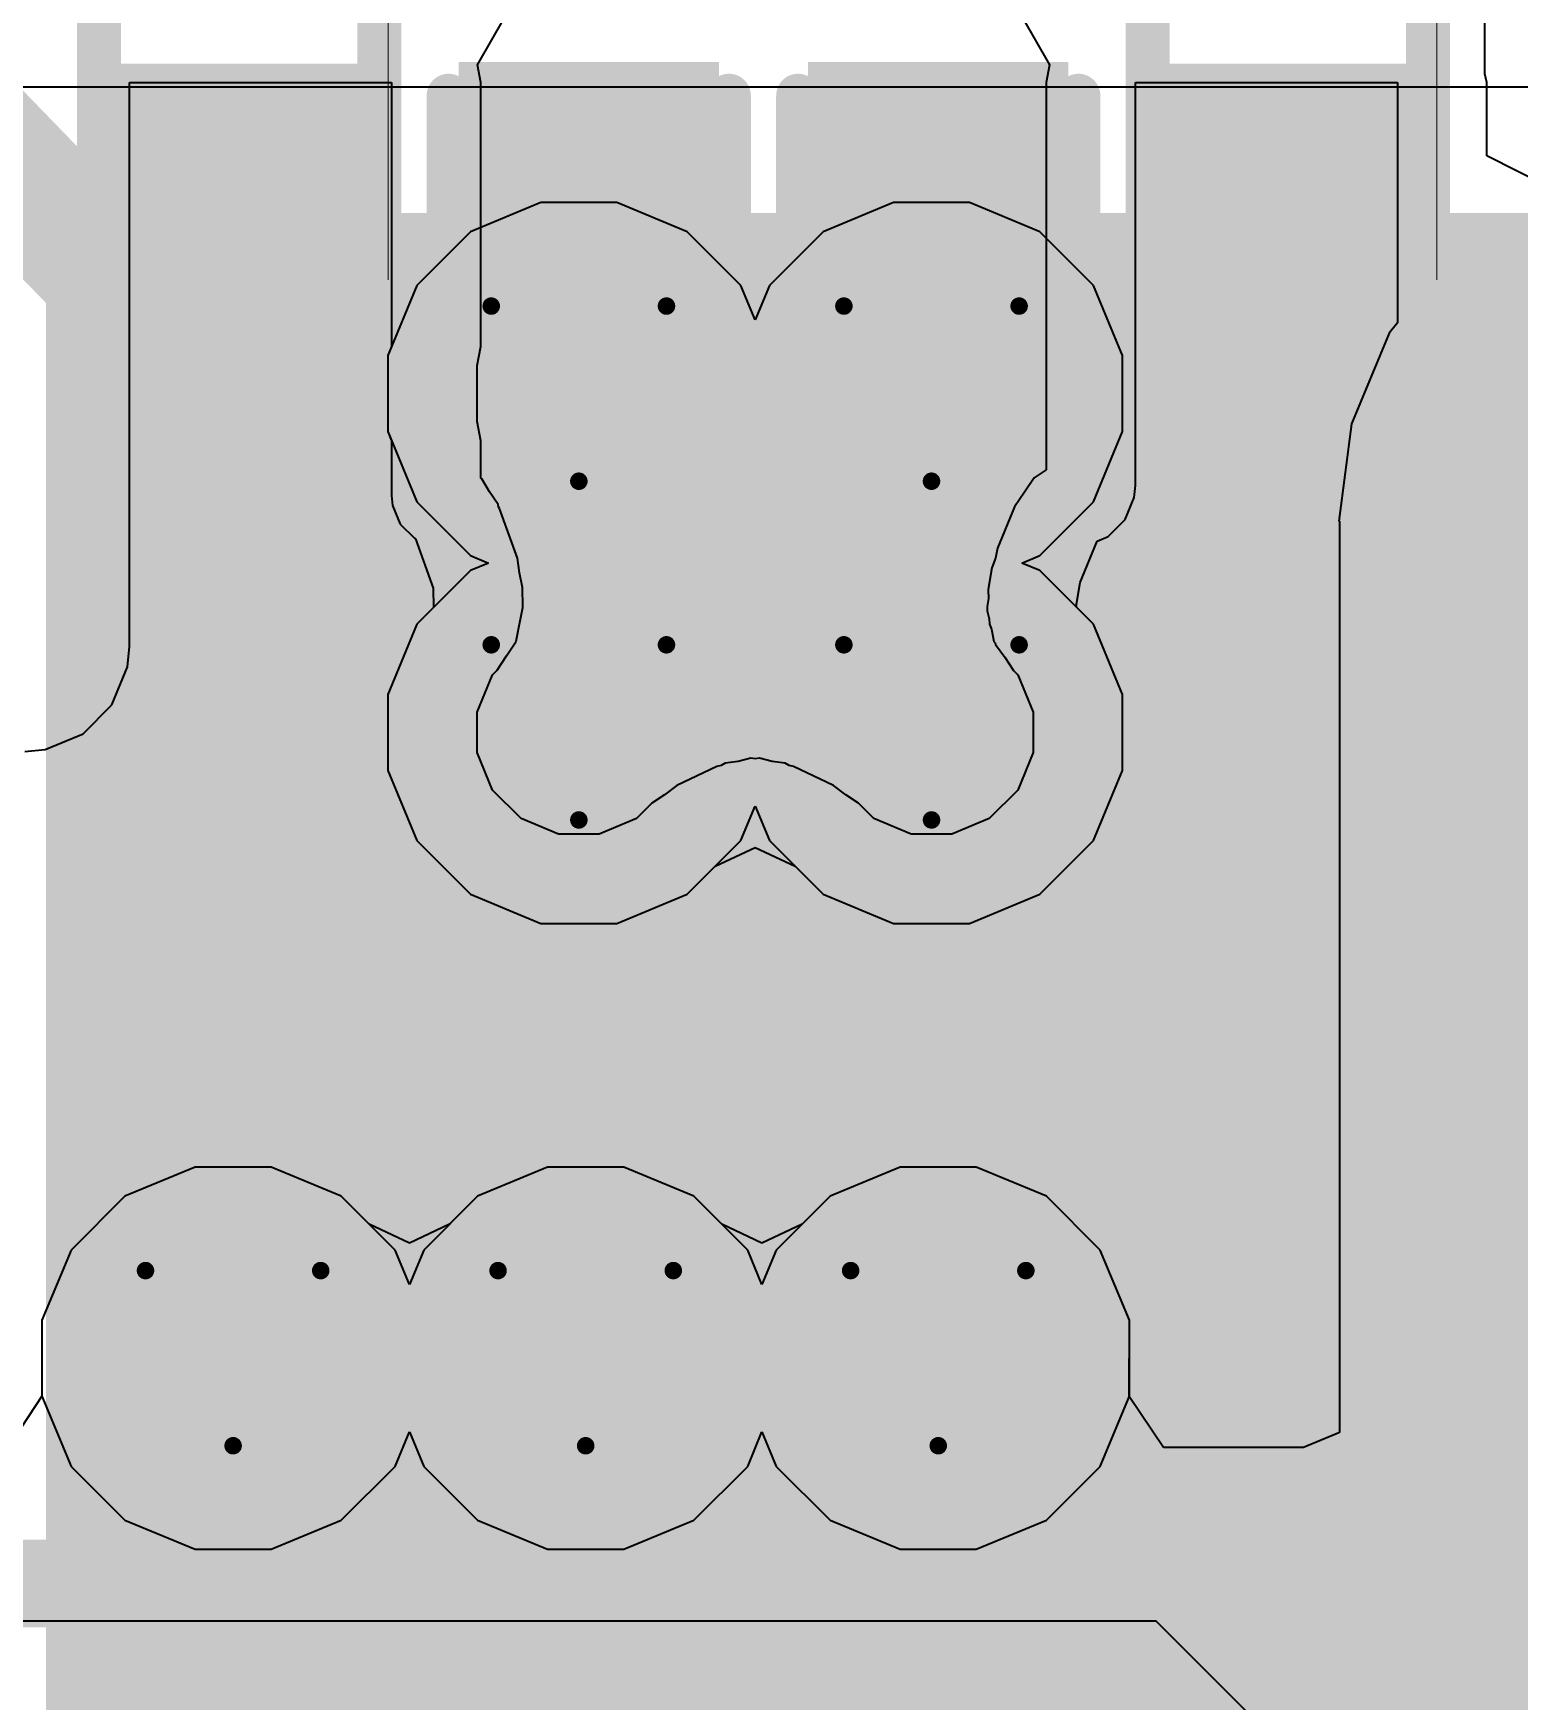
# Model space of a CAD drawing. Header units: inches. Extents: x 0 to 211, y 0 to 201.
# Drawn here: x 2.7309 to 2.9003, y 1.5427 to 1.733 of the extents above; entities that cross this region are included whole.
import ezdxf

# ---------------------------------------------------------------- set-up
doc = ezdxf.new("R2010")
doc.units = ezdxf.units.IN
doc.header["$MEASUREMENT"] = 0
for name, color, linetype in [('Bottom Layer', 5, 'Continuous'), ('Bottom Overlay', 54, 'Continuous'), ('Bottom Paste', 16, 'Continuous'), ('Bottom Solder', 6, 'Continuous'), ('Drill Drawing', 1, 'Continuous'), ('Layer 1', 16, 'Continuous'), ('Layer 2', 76, 'Continuous'), ('Top Layer', 1, 'Continuous'), ('Top Paste', 8, 'Continuous'), ('Top Solder', 216, 'Continuous'), ('Via Holes', 16, 'Continuous')]:
    doc.layers.add(name, color=color, linetype=linetype)
doc.styles.add('Arial', font='', dxfattribs={"height": 0.2})
doc.styles.get('Arial').set_extended_font_data('Arial')

# ---------------------------------------------------------------- blocks, each defined once
blk = doc.blocks.new('48_HTQFP__7_7__54')
at = {"layer": 'Top Layer'}
blk.add_hatch(color=1, dxfattribs=at).paths.add_polyline_path([(-0.10827, 0.10827), (0.10827, 0.10827), (0.10827, -0.10827), (-0.10827, -0.10827)])
at = {"layer": 'Top Paste'}
blk.add_hatch(color=8, dxfattribs=at).paths.add_polyline_path([(-0.10827, 0.10827), (0.10827, 0.10827), (0.10827, -0.10827), (-0.10827, -0.10827)])
at = {"layer": 'Top Solder'}
blk.add_hatch(color=216, dxfattribs=at).paths.add_polyline_path([(-0.11142, 0.11142), (0.11142, 0.11142), (0.11142, -0.11142), (-0.11142, -0.11142)])
blk = doc.blocks.new('R___0402_B_104')
at = {"layer": 'Bottom Layer'}
for points in [[(-0.0095, 0.0125), (-0.0095, -0.0125), (-0.0275, -0.0125), (-0.0275, 0.0125)], [(0.0275, 0.0125), (0.0275, -0.0125), (0.0095, -0.0125), (0.0095, 0.0125)]]:
    blk.add_hatch(color=5, dxfattribs=at).paths.add_polyline_path(points)
at = {"layer": 'Bottom Paste'}
for points in [[(-0.0095, 0.0125), (-0.0095, -0.0125), (-0.0275, -0.0125), (-0.0275, 0.0125)], [(0.0275, 0.0125), (0.0275, -0.0125), (0.0095, -0.0125), (0.0095, 0.0125)]]:
    blk.add_hatch(color=16, dxfattribs=at).paths.add_polyline_path(points)
at = {"layer": 'Bottom Solder'}
for points in [[(-0.00733, 0.01467), (-0.00733, -0.01467), (-0.02967, -0.01467), (-0.02967, 0.01467)], [(0.02967, 0.01467), (0.02967, -0.01467), (0.00733, -0.01467), (0.00733, 0.01467)]]:
    blk.add_hatch(color=6, dxfattribs=at).paths.add_polyline_path(points)
at = {"layer": 'Bottom Overlay'}
for points in [[(-0.031, -0.016, 0.005, 0.005, 0), (-0.031, 0.016, 0.005, 0.005, 0)], [(0.031, 0.016, 0.005, 0.005, 0), (-0.031, 0.016, 0.005, 0.005, 0)], [(0.031, -0.016, 0.005, 0.005, 0), (0.031, 0.016, 0.005, 0.005, 0)], [(0.032, 0.017, 0.000127, 0.000127, 0), (-0.032, 0.017, 0.000127, 0.000127, 0)], [(-0.031, -0.016, 0.005, 0.005, 0), (0.031, -0.016, 0.005, 0.005, 0)]]:
    blk.add_lwpolyline(points, format="xyseb", dxfattribs=at)
for points in [[(-0.03225, 0.016, 0.0025, 0.0025, 1), (-0.02975, 0.016, 0.0025, 0.0025, 1)], [(-0.03225, 0.016, 0.0025, 0.0025, 1), (-0.02975, 0.016, 0.0025, 0.0025, 1)], [(0.02975, 0.016, 0.0025, 0.0025, 1), (0.03225, 0.016, 0.0025, 0.0025, 1)], [(0.02975, 0.016, 0.0025, 0.0025, 1), (0.03225, 0.016, 0.0025, 0.0025, 1)], [(-0.03203, 0.017, 0.0000635, 0.0000635, 1), (-0.03197, 0.017, 0.0000635, 0.0000635, 1)], [(0.03197, 0.017, 0.0000635, 0.0000635, 1), (0.03203, 0.017, 0.0000635, 0.0000635, 1)], [(-0.03225, -0.016, 0.0025, 0.0025, 1), (-0.02975, -0.016, 0.0025, 0.0025, 1)], [(-0.03225, -0.016, 0.0025, 0.0025, 1), (-0.02975, -0.016, 0.0025, 0.0025, 1)], [(0.02975, -0.016, 0.0025, 0.0025, 1), (0.03225, -0.016, 0.0025, 0.0025, 1)], [(0.02975, -0.016, 0.0025, 0.0025, 1), (0.03225, -0.016, 0.0025, 0.0025, 1)]]:
    blk.add_lwpolyline(points, format="xyseb", close=True, dxfattribs=at)
blk = doc.blocks.new('R___0402_B_106')
at = {"layer": 'Bottom Layer'}
for points in [[(-0.0095, 0.0125), (-0.0095, -0.0125), (-0.0275, -0.0125), (-0.0275, 0.0125)], [(0.0275, 0.0125), (0.0275, -0.0125), (0.0095, -0.0125), (0.0095, 0.0125)]]:
    blk.add_hatch(color=5, dxfattribs=at).paths.add_polyline_path(points)
at = {"layer": 'Bottom Paste'}
for points in [[(-0.0095, 0.0125), (-0.0095, -0.0125), (-0.0275, -0.0125), (-0.0275, 0.0125)], [(0.0275, 0.0125), (0.0275, -0.0125), (0.0095, -0.0125), (0.0095, 0.0125)]]:
    blk.add_hatch(color=16, dxfattribs=at).paths.add_polyline_path(points)
at = {"layer": 'Bottom Solder'}
for points in [[(-0.00733, 0.01467), (-0.00733, -0.01467), (-0.02967, -0.01467), (-0.02967, 0.01467)], [(0.02967, 0.01467), (0.02967, -0.01467), (0.00733, -0.01467), (0.00733, 0.01467)]]:
    blk.add_hatch(color=6, dxfattribs=at).paths.add_polyline_path(points)
at = {"layer": 'Bottom Overlay'}
for points in [[(-0.031, -0.016, 0.005, 0.005, 0), (-0.031, 0.016, 0.005, 0.005, 0)], [(0.031, 0.016, 0.005, 0.005, 0), (-0.031, 0.016, 0.005, 0.005, 0)], [(0.031, -0.016, 0.005, 0.005, 0), (0.031, 0.016, 0.005, 0.005, 0)], [(-0.032, 0.017, 0.000127, 0.000127, 0), (0.032, 0.017, 0.000127, 0.000127, 0)], [(-0.031, -0.016, 0.005, 0.005, 0), (0.031, -0.016, 0.005, 0.005, 0)]]:
    blk.add_lwpolyline(points, format="xyseb", dxfattribs=at)
for points in [[(-0.03225, 0.016, 0.0025, 0.0025, 1), (-0.02975, 0.016, 0.0025, 0.0025, 1)], [(-0.03225, 0.016, 0.0025, 0.0025, 1), (-0.02975, 0.016, 0.0025, 0.0025, 1)], [(0.02975, 0.016, 0.0025, 0.0025, 1), (0.03225, 0.016, 0.0025, 0.0025, 1)], [(0.02975, 0.016, 0.0025, 0.0025, 1), (0.03225, 0.016, 0.0025, 0.0025, 1)], [(-0.03203, 0.017, 0.0000635, 0.0000635, 1), (-0.03197, 0.017, 0.0000635, 0.0000635, 1)], [(0.03197, 0.017, 0.0000635, 0.0000635, 1), (0.03203, 0.017, 0.0000635, 0.0000635, 1)], [(-0.03225, -0.016, 0.0025, 0.0025, 1), (-0.02975, -0.016, 0.0025, 0.0025, 1)], [(-0.03225, -0.016, 0.0025, 0.0025, 1), (-0.02975, -0.016, 0.0025, 0.0025, 1)], [(0.02975, -0.016, 0.0025, 0.0025, 1), (0.03225, -0.016, 0.0025, 0.0025, 1)], [(0.02975, -0.016, 0.0025, 0.0025, 1), (0.03225, -0.016, 0.0025, 0.0025, 1)]]:
    blk.add_lwpolyline(points, format="xyseb", close=True, dxfattribs=at)
blk = doc.blocks.new('C___0402_B_276')
at = {"layer": 'Bottom Layer'}
for points in [[(-0.0095, 0.0125), (-0.0095, -0.0125), (-0.0275, -0.0125), (-0.0275, 0.0125)], [(0.0275, 0.0125), (0.0275, -0.0125), (0.0095, -0.0125), (0.0095, 0.0125)]]:
    blk.add_hatch(color=5, dxfattribs=at).paths.add_polyline_path(points)
at = {"layer": 'Bottom Paste'}
for points in [[(-0.0095, 0.0125), (-0.0095, -0.0125), (-0.0275, -0.0125), (-0.0275, 0.0125)], [(0.0275, 0.0125), (0.0275, -0.0125), (0.0095, -0.0125), (0.0095, 0.0125)]]:
    blk.add_hatch(color=16, dxfattribs=at).paths.add_polyline_path(points)
at = {"layer": 'Bottom Solder'}
for points in [[(-0.00714, 0.01486), (-0.00714, -0.01486), (-0.02986, -0.01486), (-0.02986, 0.01486)], [(0.02986, 0.01486), (0.02986, -0.01486), (0.00714, -0.01486), (0.00714, 0.01486)]]:
    blk.add_hatch(color=6, dxfattribs=at).paths.add_polyline_path(points)
at = {"layer": 'Bottom Overlay'}
for points in [[(-0.031, 0.016, 0.005, 0.005, 0), (-0.031, -0.016, 0.005, 0.005, 0)], [(-0.011, 0.016, 0.005, 0.005, 0), (-0.031, 0.016, 0.005, 0.005, 0)], [(0.011, 0.016, 0.005, 0.005, 0), (0.031, 0.016, 0.005, 0.005, 0)], [(0.031, 0.016, 0.005, 0.005, 0), (0.031, -0.016, 0.005, 0.005, 0)], [(-0.031, -0.016, 0.005, 0.005, 0), (-0.011, -0.016, 0.005, 0.005, 0)], [(0.011, -0.016, 0.005, 0.005, 0), (0.031, -0.016, 0.005, 0.005, 0)]]:
    blk.add_lwpolyline(points, format="xyseb", dxfattribs=at)
for points in [[(-0.03225, 0.016, 0.0025, 0.0025, 1), (-0.02975, 0.016, 0.0025, 0.0025, 1)], [(-0.03225, 0.016, 0.0025, 0.0025, 1), (-0.02975, 0.016, 0.0025, 0.0025, 1)], [(-0.01225, 0.016, 0.0025, 0.0025, 1), (-0.00975, 0.016, 0.0025, 0.0025, 1)], [(0.00975, 0.016, 0.0025, 0.0025, 1), (0.01225, 0.016, 0.0025, 0.0025, 1)], [(0.02975, 0.016, 0.0025, 0.0025, 1), (0.03225, 0.016, 0.0025, 0.0025, 1)], [(0.02975, 0.016, 0.0025, 0.0025, 1), (0.03225, 0.016, 0.0025, 0.0025, 1)], [(-0.03225, -0.016, 0.0025, 0.0025, 1), (-0.02975, -0.016, 0.0025, 0.0025, 1)], [(-0.03225, -0.016, 0.0025, 0.0025, 1), (-0.02975, -0.016, 0.0025, 0.0025, 1)], [(-0.01225, -0.016, 0.0025, 0.0025, 1), (-0.00975, -0.016, 0.0025, 0.0025, 1)], [(0.00975, -0.016, 0.0025, 0.0025, 1), (0.01225, -0.016, 0.0025, 0.0025, 1)], [(0.02975, -0.016, 0.0025, 0.0025, 1), (0.03225, -0.016, 0.0025, 0.0025, 1)], [(0.02975, -0.016, 0.0025, 0.0025, 1), (0.03225, -0.016, 0.0025, 0.0025, 1)]]:
    blk.add_lwpolyline(points, format="xyseb", close=True, dxfattribs=at)
blk = doc.blocks.new('C___0402_B_277')
at = {"layer": 'Bottom Layer'}
for points in [[(-0.0095, 0.0125), (-0.0095, -0.0125), (-0.0275, -0.0125), (-0.0275, 0.0125)], [(0.0275, 0.0125), (0.0275, -0.0125), (0.0095, -0.0125), (0.0095, 0.0125)]]:
    blk.add_hatch(color=5, dxfattribs=at).paths.add_polyline_path(points)
at = {"layer": 'Bottom Paste'}
for points in [[(-0.0095, 0.0125), (-0.0095, -0.0125), (-0.0275, -0.0125), (-0.0275, 0.0125)], [(0.0275, 0.0125), (0.0275, -0.0125), (0.0095, -0.0125), (0.0095, 0.0125)]]:
    blk.add_hatch(color=16, dxfattribs=at).paths.add_polyline_path(points)
at = {"layer": 'Bottom Solder'}
for points in [[(-0.00714, 0.01486), (-0.00714, -0.01486), (-0.02986, -0.01486), (-0.02986, 0.01486)], [(0.02986, 0.01486), (0.02986, -0.01486), (0.00714, -0.01486), (0.00714, 0.01486)]]:
    blk.add_hatch(color=6, dxfattribs=at).paths.add_polyline_path(points)
at = {"layer": 'Bottom Overlay'}
for points in [[(-0.031, 0.016, 0.005, 0.005, 0), (-0.031, -0.016, 0.005, 0.005, 0)], [(-0.031, 0.016, 0.005, 0.005, 0), (-0.011, 0.016, 0.005, 0.005, 0)], [(0.011, 0.016, 0.005, 0.005, 0), (0.031, 0.016, 0.005, 0.005, 0)], [(0.031, 0.016, 0.005, 0.005, 0), (0.031, -0.016, 0.005, 0.005, 0)], [(-0.031, -0.016, 0.005, 0.005, 0), (-0.011, -0.016, 0.005, 0.005, 0)], [(0.011, -0.016, 0.005, 0.005, 0), (0.031, -0.016, 0.005, 0.005, 0)]]:
    blk.add_lwpolyline(points, format="xyseb", dxfattribs=at)
for points in [[(-0.03225, 0.016, 0.0025, 0.0025, 1), (-0.02975, 0.016, 0.0025, 0.0025, 1)], [(-0.03225, 0.016, 0.0025, 0.0025, 1), (-0.02975, 0.016, 0.0025, 0.0025, 1)], [(-0.01225, 0.016, 0.0025, 0.0025, 1), (-0.00975, 0.016, 0.0025, 0.0025, 1)], [(0.00975, 0.016, 0.0025, 0.0025, 1), (0.01225, 0.016, 0.0025, 0.0025, 1)], [(0.02975, 0.016, 0.0025, 0.0025, 1), (0.03225, 0.016, 0.0025, 0.0025, 1)], [(0.02975, 0.016, 0.0025, 0.0025, 1), (0.03225, 0.016, 0.0025, 0.0025, 1)], [(-0.03225, -0.016, 0.0025, 0.0025, 1), (-0.02975, -0.016, 0.0025, 0.0025, 1)], [(-0.03225, -0.016, 0.0025, 0.0025, 1), (-0.02975, -0.016, 0.0025, 0.0025, 1)], [(-0.01225, -0.016, 0.0025, 0.0025, 1), (-0.00975, -0.016, 0.0025, 0.0025, 1)], [(0.00975, -0.016, 0.0025, 0.0025, 1), (0.01225, -0.016, 0.0025, 0.0025, 1)], [(0.02975, -0.016, 0.0025, 0.0025, 1), (0.03225, -0.016, 0.0025, 0.0025, 1)], [(0.02975, -0.016, 0.0025, 0.0025, 1), (0.03225, -0.016, 0.0025, 0.0025, 1)]]:
    blk.add_lwpolyline(points, format="xyseb", close=True, dxfattribs=at)

msp = doc.modelspace()

# ---------------------------------------------------------------- hatches: boundary and pattern name
at = {"layer": 'Bottom Layer'}
h = msp.add_hatch(color=5, dxfattribs=at)
edge = h.paths.add_edge_path()
edge.add_arc((2.79318, 1.69185), 0.01181, 0, 360)
h = msp.add_hatch(color=5, dxfattribs=at)
edge = h.paths.add_edge_path()
edge.add_arc((2.83343, 1.69185), 0.01181, 0, 360)
h = msp.add_hatch(color=5, dxfattribs=at)
edge = h.paths.add_edge_path()
edge.add_arc((2.79318, 1.65317), 0.01181, 0, 360)
h = msp.add_hatch(color=5, dxfattribs=at)
edge = h.paths.add_edge_path()
edge.add_arc((2.83343, 1.65317), 0.01181, 0, 360)
h = msp.add_hatch(color=5, dxfattribs=at)
edge = h.paths.add_edge_path()
edge.add_arc((2.75372, 1.58171), 0.01181, 0, 360)
h = msp.add_hatch(color=5, dxfattribs=at)
edge = h.paths.add_edge_path()
edge.add_arc((2.79396, 1.58171), 0.01181, 0, 360)
h = msp.add_hatch(color=5, dxfattribs=at)
edge = h.paths.add_edge_path()
edge.add_arc((2.8342, 1.58171), 0.01181, 0, 360)
at = {"layer": 'Layer 1'}
h = msp.add_hatch(color=16, dxfattribs=at)
edge = h.paths.add_edge_path()
edge.add_arc((2.79318, 1.69185), 0.01181, 0, 360)
h = msp.add_hatch(color=16, dxfattribs=at)
edge = h.paths.add_edge_path()
edge.add_arc((2.83343, 1.69185), 0.01181, 0, 360)
h = msp.add_hatch(color=16, dxfattribs=at)
edge = h.paths.add_edge_path()
edge.add_arc((2.79318, 1.65317), 0.01181, 0, 360)
h = msp.add_hatch(color=16, dxfattribs=at)
edge = h.paths.add_edge_path()
edge.add_arc((2.83343, 1.65317), 0.01181, 0, 360)
h = msp.add_hatch(color=16, dxfattribs=at)
edge = h.paths.add_edge_path()
edge.add_arc((2.75372, 1.58171), 0.01181, 0, 360)
h = msp.add_hatch(color=16, dxfattribs=at)
edge = h.paths.add_edge_path()
edge.add_arc((2.79396, 1.58171), 0.01181, 0, 360)
h = msp.add_hatch(color=16, dxfattribs=at)
edge = h.paths.add_edge_path()
edge.add_arc((2.8342, 1.58171), 0.01181, 0, 360)
at = {"layer": 'Layer 2'}
h = msp.add_hatch(color=76, dxfattribs=at)
edge = h.paths.add_edge_path()
edge.add_arc((2.79318, 1.69185), 0.01181, 0, 360)
h = msp.add_hatch(color=76, dxfattribs=at)
edge = h.paths.add_edge_path()
edge.add_arc((2.83343, 1.69185), 0.01181, 0, 360)
h = msp.add_hatch(color=76, dxfattribs=at)
edge = h.paths.add_edge_path()
edge.add_arc((2.79318, 1.65317), 0.01181, 0, 360)
h = msp.add_hatch(color=76, dxfattribs=at)
edge = h.paths.add_edge_path()
edge.add_arc((2.83343, 1.65317), 0.01181, 0, 360)
h = msp.add_hatch(color=76, dxfattribs=at)
edge = h.paths.add_edge_path()
edge.add_arc((2.75372, 1.58171), 0.01181, 0, 360)
h = msp.add_hatch(color=76, dxfattribs=at)
edge = h.paths.add_edge_path()
edge.add_arc((2.79396, 1.58171), 0.01181, 0, 360)
h = msp.add_hatch(color=76, dxfattribs=at)
edge = h.paths.add_edge_path()
edge.add_arc((2.8342, 1.58171), 0.01181, 0, 360)
at = {"layer": 'Top Layer'}
h = msp.add_hatch(color=1, dxfattribs=at)
edge = h.paths.add_edge_path()
edge.add_arc((2.79318, 1.69185), 0.01181, 0, 360)
h = msp.add_hatch(color=1, dxfattribs=at)
edge = h.paths.add_edge_path()
edge.add_arc((2.83343, 1.69185), 0.01181, 0, 360)
h = msp.add_hatch(color=1, dxfattribs=at)
edge = h.paths.add_edge_path()
edge.add_arc((2.79318, 1.65317), 0.01181, 0, 360)
h = msp.add_hatch(color=1, dxfattribs=at)
edge = h.paths.add_edge_path()
edge.add_arc((2.83343, 1.65317), 0.01181, 0, 360)
h = msp.add_hatch(color=1, dxfattribs=at)
edge = h.paths.add_edge_path()
edge.add_arc((2.75372, 1.58171), 0.01181, 0, 360)
h = msp.add_hatch(color=1, dxfattribs=at)
edge = h.paths.add_edge_path()
edge.add_arc((2.79396, 1.58171), 0.01181, 0, 360)
h = msp.add_hatch(color=1, dxfattribs=at)
edge = h.paths.add_edge_path()
edge.add_arc((2.8342, 1.58171), 0.01181, 0, 360)
at = {"layer": 'Via Holes'}
h = msp.add_hatch(color=7, dxfattribs=at)
edge = h.paths.add_edge_path()
edge.add_arc((2.79318, 1.69185), 0.00591, 0, 360)
h = msp.add_hatch(color=7, dxfattribs=at)
edge = h.paths.add_edge_path()
edge.add_arc((2.83343, 1.69185), 0.00591, 0, 360)
h = msp.add_hatch(color=7, dxfattribs=at)
edge = h.paths.add_edge_path()
edge.add_arc((2.79318, 1.65317), 0.00591, 0, 360)
h = msp.add_hatch(color=7, dxfattribs=at)
edge = h.paths.add_edge_path()
edge.add_arc((2.83343, 1.65317), 0.00591, 0, 360)
h = msp.add_hatch(color=7, dxfattribs=at)
edge = h.paths.add_edge_path()
edge.add_arc((2.75372, 1.58171), 0.00591, 0, 360)
h = msp.add_hatch(color=7, dxfattribs=at)
edge = h.paths.add_edge_path()
edge.add_arc((2.79396, 1.58171), 0.00591, 0, 360)
h = msp.add_hatch(color=7, dxfattribs=at)
edge = h.paths.add_edge_path()
edge.add_arc((2.8342, 1.58171), 0.00591, 0, 360)

# ---------------------------------------------------------------- linework, layer by layer
at = {"layer": 'Bottom Layer'}
for p, q in [((2.8966, 1.72837), (2.8966, 1.77438)), ((2.78161, 1.72938), (2.78472, 1.73483)), ((2.84379, 1.73483), (2.8469, 1.72938)), ((2.782, 1.72738), (2.78161, 1.72938)), ((2.8469, 1.72938), (2.84651, 1.72738)), ((2.8968, 1.72738), (2.8966, 1.72837)), ((2.74191, 1.66298), (2.74191, 1.72738)), ((2.74191, 1.72738), (2.77181, 1.72738)), ((2.77181, 1.72738), (2.77181, 1.69725)), ((2.782, 1.69725), (2.782, 1.72738)), ((2.84651, 1.72738), (2.84651, 1.68314)), ((2.8567, 1.68135), (2.8567, 1.72738)), ((2.8567, 1.72738), (2.8866, 1.72738)), ((2.8866, 1.72738), (2.8866, 1.69995)), ((2.8968, 1.71902), (2.8968, 1.72738)), ((2.9038, 1.71546), (2.8968, 1.71902)), ((2.8866, 1.69995), (2.88567, 1.69875)), ((2.88567, 1.69875), (2.88138, 1.68839)), ((2.77181, 1.69725), (2.77137, 1.69619)), ((2.77137, 1.69619), (2.77137, 1.68752)), ((2.78157, 1.69505), (2.782, 1.69725)), ((2.78157, 1.68866), (2.78157, 1.69505)), ((2.782, 1.68646), (2.78157, 1.68866)), ((2.88138, 1.68839), (2.87992, 1.67728)), ((2.77137, 1.68752), (2.77181, 1.68646)), ((2.77181, 1.68646), (2.77181, 1.68021)), ((2.782, 1.6822), (2.782, 1.68646)), ((2.7821, 1.68213), (2.782, 1.6822)), ((2.783, 1.68063), (2.7821, 1.68213)), ((2.84513, 1.68222), (2.84405, 1.6806)), ((2.84514, 1.68223), (2.84513, 1.68222)), ((2.84513, 1.68222), (2.84513, 1.68222)), ((2.84651, 1.68314), (2.84514, 1.68223)), ((2.77181, 1.68021), (2.77192, 1.67907)), ((2.78397, 1.67918), (2.783, 1.68063)), ((2.84405, 1.6806), (2.84292, 1.67892)), ((2.85657, 1.67998), (2.8567, 1.68135)), ((2.77192, 1.67907), (2.7728, 1.67696)), ((2.78402, 1.67894), (2.78397, 1.67918)), ((2.78414, 1.67872), (2.78402, 1.67894)), ((2.78617, 1.67308), (2.78414, 1.67872)), ((2.84292, 1.67892), (2.84096, 1.67421)), ((2.85552, 1.67746), (2.85657, 1.67998)), ((2.7728, 1.67696), (2.77441, 1.67534)), ((2.85359, 1.67553), (2.85552, 1.67746)), ((2.87992, 1.67728), (2.87999, 1.67728)), ((2.87999, 1.67728), (2.87999, 1.57322)), ((2.77441, 1.67534), (2.77455, 1.67528)), ((2.77455, 1.67528), (2.77657, 1.66964)), ((2.85038, 1.6703), (2.85234, 1.67501)), ((2.85234, 1.67501), (2.85359, 1.67553)), ((2.78642, 1.67139), (2.78617, 1.67308)), ((2.84073, 1.67306), (2.84032, 1.67196)), ((2.84096, 1.67421), (2.84073, 1.67306)), ((2.78676, 1.66972), (2.78642, 1.67139)), ((2.84032, 1.67196), (2.83991, 1.66948)), ((2.77657, 1.66964), (2.77658, 1.66742)), ((2.78678, 1.6675), (2.78676, 1.66972)), ((2.83991, 1.66948), (2.83994, 1.66844)), ((2.84997, 1.66782), (2.85038, 1.6703)), ((2.77658, 1.66742), (2.77469, 1.66553)), ((2.7864, 1.66551), (2.78678, 1.66742)), ((2.78677, 1.66746), (2.78678, 1.6675)), ((2.78678, 1.66742), (2.78677, 1.66746)), ((2.8398, 1.66753), (2.83978, 1.66746)), ((2.83978, 1.66746), (2.83979, 1.66746)), ((2.83979, 1.66746), (2.83978, 1.66741)), ((2.83978, 1.66741), (2.83979, 1.66705)), ((2.83979, 1.66705), (2.84002, 1.66613)), ((2.83994, 1.66844), (2.8398, 1.66753)), ((2.84998, 1.66746), (2.84997, 1.66782)), ((2.85192, 1.66553), (2.84998, 1.66746)), ((2.77469, 1.66553), (2.77137, 1.65751)), ((2.78604, 1.66359), (2.7864, 1.66551)), ((2.84002, 1.66613), (2.84004, 1.66551)), ((2.84004, 1.66551), (2.84028, 1.66496)), ((2.85524, 1.65751), (2.85192, 1.66553)), ((2.78493, 1.6619), (2.786, 1.66352)), ((2.786, 1.66352), (2.78601, 1.66356)), ((2.78601, 1.66356), (2.78604, 1.66359)), ((2.84028, 1.66496), (2.84056, 1.66356)), ((2.84056, 1.66356), (2.84068, 1.66339)), ((2.84068, 1.66339), (2.84072, 1.66319)), ((2.84072, 1.66319), (2.84178, 1.66174)), ((2.74168, 1.66064), (2.74191, 1.66298)), ((2.78385, 1.66027), (2.78493, 1.6619)), ((2.84178, 1.66174), (2.84277, 1.66025)), ((2.73989, 1.65632), (2.74168, 1.66064)), ((2.78157, 1.65548), (2.78333, 1.65975)), ((2.78333, 1.65975), (2.78379, 1.66021)), ((2.78379, 1.66021), (2.78382, 1.66025)), ((2.78382, 1.66025), (2.78385, 1.66027)), ((2.84277, 1.66025), (2.84327, 1.65975)), ((2.84327, 1.65975), (2.84504, 1.65548)), ((2.77137, 1.65751), (2.77137, 1.64883)), ((2.85524, 1.64883), (2.85524, 1.65751)), ((2.73659, 1.65302), (2.73989, 1.65632)), ((2.78157, 1.65086), (2.78157, 1.65548)), ((2.84504, 1.65548), (2.84504, 1.65086)), ((2.73227, 1.65123), (2.73659, 1.65302)), ((2.72993, 1.651), (2.73227, 1.65123)), ((2.78333, 1.64659), (2.78157, 1.65086)), ((2.81135, 1.64986), (2.80988, 1.64965)), ((2.81279, 1.65023), (2.81135, 1.64986)), ((2.8133, 1.65015), (2.81279, 1.65023)), ((2.81381, 1.65023), (2.8133, 1.65015)), ((2.81526, 1.64986), (2.81381, 1.65023)), ((2.81673, 1.64965), (2.81526, 1.64986)), ((2.84504, 1.65086), (2.84327, 1.64659)), ((2.77137, 1.64883), (2.77469, 1.64082)), ((2.80894, 1.64926), (2.80436, 1.64709)), ((2.80944, 1.64938), (2.80894, 1.64926)), ((2.80988, 1.64965), (2.80944, 1.64938)), ((2.81717, 1.64938), (2.81673, 1.64965)), ((2.81767, 1.64926), (2.81717, 1.64938)), ((2.82224, 1.64709), (2.81767, 1.64926)), ((2.85192, 1.64082), (2.85524, 1.64883)), ((2.7866, 1.64333), (2.78333, 1.64659)), ((2.80297, 1.64605), (2.80152, 1.64509)), ((2.80436, 1.64709), (2.80297, 1.64605)), ((2.82364, 1.64605), (2.82224, 1.64709)), ((2.82509, 1.64509), (2.82364, 1.64605)), ((2.84327, 1.64659), (2.84, 1.64333)), ((2.80152, 1.64509), (2.79976, 1.64333)), ((2.82685, 1.64333), (2.82509, 1.64509)), ((2.79087, 1.64156), (2.7866, 1.64333)), ((2.79976, 1.64333), (2.79549, 1.64156)), ((2.83111, 1.64156), (2.82685, 1.64333)), ((2.84, 1.64333), (2.83574, 1.64156)), ((2.77469, 1.64082), (2.78083, 1.63468)), ((2.79549, 1.64156), (2.79087, 1.64156)), ((2.83574, 1.64156), (2.83111, 1.64156)), ((2.84578, 1.63468), (2.85192, 1.64082)), ((2.80873, 1.63788), (2.8133, 1.64004)), ((2.8133, 1.64004), (2.81788, 1.63788)), ((2.80554, 1.63468), (2.80873, 1.63788)), ((2.81788, 1.63788), (2.82107, 1.63468)), ((2.78083, 1.63468), (2.78884, 1.63136)), ((2.79752, 1.63136), (2.80554, 1.63468)), ((2.82107, 1.63468), (2.82909, 1.63136)), ((2.83776, 1.63136), (2.84578, 1.63468)), ((2.78884, 1.63136), (2.79752, 1.63136)), ((2.82909, 1.63136), (2.83776, 1.63136)), ((2.74938, 1.60352), (2.74136, 1.6002)), ((2.75805, 1.60352), (2.74938, 1.60352)), ((2.76607, 1.6002), (2.75805, 1.60352)), ((2.78962, 1.60352), (2.7816, 1.6002)), ((2.7983, 1.60352), (2.78962, 1.60352)), ((2.80631, 1.6002), (2.7983, 1.60352)), ((2.82987, 1.60352), (2.82185, 1.6002)), ((2.83854, 1.60352), (2.82987, 1.60352)), ((2.84656, 1.6002), (2.83854, 1.60352)), ((2.74136, 1.6002), (2.73523, 1.59406)), ((2.76926, 1.59701), (2.76607, 1.6002)), ((2.7816, 1.6002), (2.77841, 1.59701)), ((2.80951, 1.59701), (2.80631, 1.6002)), ((2.82185, 1.6002), (2.81866, 1.59701)), ((2.85269, 1.59406), (2.84656, 1.6002)), ((2.77384, 1.59484), (2.76926, 1.59701)), ((2.77841, 1.59701), (2.77384, 1.59484)), ((2.81408, 1.59484), (2.80951, 1.59701)), ((2.81866, 1.59701), (2.81408, 1.59484)), ((2.73523, 1.59406), (2.7319, 1.58605)), ((2.85602, 1.58605), (2.85269, 1.59406)), ((2.7319, 1.58605), (2.7319, 1.57737)), ((2.856, 1.57734), (2.85602, 1.58605)), ((2.7319, 1.57737), (2.72803, 1.57152)), ((2.85989, 1.57152), (2.856, 1.57734)), ((2.87992, 1.57319), (2.87589, 1.57152)), ((2.87993, 1.57322), (2.87992, 1.57319)), ((2.87999, 1.57322), (2.87993, 1.57322)), ((2.87589, 1.57152), (2.85989, 1.57152))]:
    msp.add_line(p, q, dxfattribs=at)
for points in [[(2.79374, 1.71781, 0.015, 0.015, 0), (2.79431, 1.71838, 0.015, 0.015, 0)], [(2.83381, 1.71799, 0.015, 0.015, 0), (2.8342, 1.71838, 0.015, 0.015, 0)], [(2.79374, 1.69242, 0.015, 0.015, 0), (2.79374, 1.71781, 0.015, 0.015, 0)], [(2.83381, 1.69224, 0.015, 0.015, 0), (2.83381, 1.71799, 0.015, 0.015, 0)], [(2.89529, 1.67728, 0.01, 0.01, -0.414214), (2.92285, 1.70484, 0.01, 0.01, 0)], [(2.79318, 1.69185, 0.015, 0.015, 0), (2.79374, 1.69242, 0.015, 0.015, 0)], [(2.83343, 1.69185, 0.015, 0.015, 0), (2.83381, 1.69224, 0.015, 0.015, 0)], [(2.89529, 1.57322, 0.01, 0.01, 0), (2.89529, 1.67728, 0.01, 0.01, 0)], [(2.89529, 1.57322, 0.01, 0.01, -0.414214), (2.87803, 1.55597, 0.01, 0.01, 0)], [(2.61, 1.55597, 0.01, 0.01, 0), (2.87803, 1.55597, 0.01, 0.01, 0)], [(2.91229, 1.54975, 0.01, 0.01, -0.414214), (2.89569, 1.53316, 0.01, 0.01, 0)]]:
    msp.add_lwpolyline(points, format="xyseb", dxfattribs=at)
for points in [[(2.79056, 1.71838, 0.0075, 0.0075, 1), (2.79806, 1.71838, 0.0075, 0.0075, 1)], [(2.83045, 1.71838, 0.0075, 0.0075, 1), (2.83795, 1.71838, 0.0075, 0.0075, 1)], [(2.78999, 1.71781, 0.0075, 0.0075, 1), (2.79749, 1.71781, 0.0075, 0.0075, 1)], [(2.78999, 1.71781, 0.0075, 0.0075, 1), (2.79749, 1.71781, 0.0075, 0.0075, 1)], [(2.83006, 1.71799, 0.0075, 0.0075, 1), (2.83756, 1.71799, 0.0075, 0.0075, 1)], [(2.83006, 1.71799, 0.0075, 0.0075, 1), (2.83756, 1.71799, 0.0075, 0.0075, 1)], [(2.78943, 1.69185, 0.0075, 0.0075, 1), (2.79693, 1.69185, 0.0075, 0.0075, 1)], [(2.78999, 1.69242, 0.0075, 0.0075, 1), (2.79749, 1.69242, 0.0075, 0.0075, 1)], [(2.78999, 1.69242, 0.0075, 0.0075, 1), (2.79749, 1.69242, 0.0075, 0.0075, 1)], [(2.82968, 1.69185, 0.0075, 0.0075, 1), (2.83718, 1.69185, 0.0075, 0.0075, 1)], [(2.83006, 1.69224, 0.0075, 0.0075, 1), (2.83756, 1.69224, 0.0075, 0.0075, 1)], [(2.83006, 1.69224, 0.0075, 0.0075, 1), (2.83756, 1.69224, 0.0075, 0.0075, 1)], [(2.89279, 1.67728, 0.005, 0.005, 1), (2.89779, 1.67728, 0.005, 0.005, 1)], [(2.89279, 1.67728, 0.005, 0.005, 1), (2.89779, 1.67728, 0.005, 0.005, 1)], [(2.89279, 1.57322, 0.005, 0.005, 1), (2.89779, 1.57322, 0.005, 0.005, 1)], [(2.89279, 1.57322, 0.005, 0.005, 1), (2.89779, 1.57322, 0.005, 0.005, 1)], [(2.87553, 1.55597, 0.005, 0.005, 1), (2.88053, 1.55597, 0.005, 0.005, 1)], [(2.87553, 1.55597, 0.005, 0.005, 1), (2.88053, 1.55597, 0.005, 0.005, 1)]]:
    msp.add_lwpolyline(points, format="xyseb", close=True, dxfattribs=at)
at = {"layer": 'Drill Drawing'}
for points in [[(2.78318, 1.70185, 0.002, 0.002, 0), (2.80318, 1.70185, 0.002, 0.002, 0)], [(2.78318, 1.70185, 0.002, 0.002, 0), (2.79318, 1.68185, 0.002, 0.002, 0)], [(2.79318, 1.68185, 0.002, 0.002, 0), (2.80318, 1.70185, 0.002, 0.002, 0)], [(2.82343, 1.70185, 0.002, 0.002, 0), (2.84343, 1.70185, 0.002, 0.002, 0)], [(2.82343, 1.70185, 0.002, 0.002, 0), (2.83343, 1.68185, 0.002, 0.002, 0)], [(2.83343, 1.68185, 0.002, 0.002, 0), (2.84343, 1.70185, 0.002, 0.002, 0)], [(2.78318, 1.66317, 0.002, 0.002, 0), (2.80318, 1.66317, 0.002, 0.002, 0)], [(2.78318, 1.66317, 0.002, 0.002, 0), (2.79318, 1.64317, 0.002, 0.002, 0)], [(2.79318, 1.64317, 0.002, 0.002, 0), (2.80318, 1.66317, 0.002, 0.002, 0)], [(2.82343, 1.66317, 0.002, 0.002, 0), (2.84343, 1.66317, 0.002, 0.002, 0)], [(2.82343, 1.66317, 0.002, 0.002, 0), (2.83343, 1.64317, 0.002, 0.002, 0)], [(2.83343, 1.64317, 0.002, 0.002, 0), (2.84343, 1.66317, 0.002, 0.002, 0)], [(2.74372, 1.59171, 0.002, 0.002, 0), (2.76372, 1.59171, 0.002, 0.002, 0)], [(2.74372, 1.59171, 0.002, 0.002, 0), (2.75372, 1.57171, 0.002, 0.002, 0)], [(2.75372, 1.57171, 0.002, 0.002, 0), (2.76372, 1.59171, 0.002, 0.002, 0)], [(2.78396, 1.59171, 0.002, 0.002, 0), (2.80396, 1.59171, 0.002, 0.002, 0)], [(2.78396, 1.59171, 0.002, 0.002, 0), (2.79396, 1.57171, 0.002, 0.002, 0)], [(2.79396, 1.57171, 0.002, 0.002, 0), (2.80396, 1.59171, 0.002, 0.002, 0)], [(2.8242, 1.59171, 0.002, 0.002, 0), (2.8442, 1.59171, 0.002, 0.002, 0)], [(2.8242, 1.59171, 0.002, 0.002, 0), (2.8342, 1.57171, 0.002, 0.002, 0)], [(2.8342, 1.57171, 0.002, 0.002, 0), (2.8442, 1.59171, 0.002, 0.002, 0)]]:
    msp.add_lwpolyline(points, format="xyseb", dxfattribs=at)
for points in [[(2.78268, 1.70185, 0.001, 0.001, 1), (2.78368, 1.70185, 0.001, 0.001, 1)], [(2.78268, 1.70185, 0.001, 0.001, 1), (2.78368, 1.70185, 0.001, 0.001, 1)], [(2.80268, 1.70185, 0.001, 0.001, 1), (2.80368, 1.70185, 0.001, 0.001, 1)], [(2.80268, 1.70185, 0.001, 0.001, 1), (2.80368, 1.70185, 0.001, 0.001, 1)], [(2.82293, 1.70185, 0.001, 0.001, 1), (2.82393, 1.70185, 0.001, 0.001, 1)], [(2.82293, 1.70185, 0.001, 0.001, 1), (2.82393, 1.70185, 0.001, 0.001, 1)], [(2.84293, 1.70185, 0.001, 0.001, 1), (2.84393, 1.70185, 0.001, 0.001, 1)], [(2.84293, 1.70185, 0.001, 0.001, 1), (2.84393, 1.70185, 0.001, 0.001, 1)], [(2.79268, 1.68185, 0.001, 0.001, 1), (2.79368, 1.68185, 0.001, 0.001, 1)], [(2.79268, 1.68185, 0.001, 0.001, 1), (2.79368, 1.68185, 0.001, 0.001, 1)], [(2.83293, 1.68185, 0.001, 0.001, 1), (2.83393, 1.68185, 0.001, 0.001, 1)], [(2.83293, 1.68185, 0.001, 0.001, 1), (2.83393, 1.68185, 0.001, 0.001, 1)], [(2.78268, 1.66317, 0.001, 0.001, 1), (2.78368, 1.66317, 0.001, 0.001, 1)], [(2.78268, 1.66317, 0.001, 0.001, 1), (2.78368, 1.66317, 0.001, 0.001, 1)], [(2.80268, 1.66317, 0.001, 0.001, 1), (2.80368, 1.66317, 0.001, 0.001, 1)], [(2.80268, 1.66317, 0.001, 0.001, 1), (2.80368, 1.66317, 0.001, 0.001, 1)], [(2.82293, 1.66317, 0.001, 0.001, 1), (2.82393, 1.66317, 0.001, 0.001, 1)], [(2.82293, 1.66317, 0.001, 0.001, 1), (2.82393, 1.66317, 0.001, 0.001, 1)], [(2.84293, 1.66317, 0.001, 0.001, 1), (2.84393, 1.66317, 0.001, 0.001, 1)], [(2.84293, 1.66317, 0.001, 0.001, 1), (2.84393, 1.66317, 0.001, 0.001, 1)], [(2.79268, 1.64317, 0.001, 0.001, 1), (2.79368, 1.64317, 0.001, 0.001, 1)], [(2.79268, 1.64317, 0.001, 0.001, 1), (2.79368, 1.64317, 0.001, 0.001, 1)], [(2.83293, 1.64317, 0.001, 0.001, 1), (2.83393, 1.64317, 0.001, 0.001, 1)], [(2.83293, 1.64317, 0.001, 0.001, 1), (2.83393, 1.64317, 0.001, 0.001, 1)], [(2.74322, 1.59171, 0.001, 0.001, 1), (2.74422, 1.59171, 0.001, 0.001, 1)], [(2.74322, 1.59171, 0.001, 0.001, 1), (2.74422, 1.59171, 0.001, 0.001, 1)], [(2.76322, 1.59171, 0.001, 0.001, 1), (2.76422, 1.59171, 0.001, 0.001, 1)], [(2.76322, 1.59171, 0.001, 0.001, 1), (2.76422, 1.59171, 0.001, 0.001, 1)], [(2.78346, 1.59171, 0.001, 0.001, 1), (2.78446, 1.59171, 0.001, 0.001, 1)], [(2.78346, 1.59171, 0.001, 0.001, 1), (2.78446, 1.59171, 0.001, 0.001, 1)], [(2.80346, 1.59171, 0.001, 0.001, 1), (2.80446, 1.59171, 0.001, 0.001, 1)], [(2.80346, 1.59171, 0.001, 0.001, 1), (2.80446, 1.59171, 0.001, 0.001, 1)], [(2.8237, 1.59171, 0.001, 0.001, 1), (2.8247, 1.59171, 0.001, 0.001, 1)], [(2.8237, 1.59171, 0.001, 0.001, 1), (2.8247, 1.59171, 0.001, 0.001, 1)], [(2.8437, 1.59171, 0.001, 0.001, 1), (2.8447, 1.59171, 0.001, 0.001, 1)], [(2.8437, 1.59171, 0.001, 0.001, 1), (2.8447, 1.59171, 0.001, 0.001, 1)], [(2.75322, 1.57171, 0.001, 0.001, 1), (2.75422, 1.57171, 0.001, 0.001, 1)], [(2.75322, 1.57171, 0.001, 0.001, 1), (2.75422, 1.57171, 0.001, 0.001, 1)], [(2.79346, 1.57171, 0.001, 0.001, 1), (2.79446, 1.57171, 0.001, 0.001, 1)], [(2.79346, 1.57171, 0.001, 0.001, 1), (2.79446, 1.57171, 0.001, 0.001, 1)], [(2.8337, 1.57171, 0.001, 0.001, 1), (2.8347, 1.57171, 0.001, 0.001, 1)], [(2.8337, 1.57171, 0.001, 0.001, 1), (2.8347, 1.57171, 0.001, 0.001, 1)]]:
    msp.add_lwpolyline(points, format="xyseb", close=True, dxfattribs=at)
at = {"layer": 'Layer 2'}
for p, q in [((2.78884, 1.71367), (2.78083, 1.71034)), ((2.79752, 1.71367), (2.78884, 1.71367)), ((2.80554, 1.71034), (2.79752, 1.71367)), ((2.82909, 1.71367), (2.82107, 1.71034)), ((2.83776, 1.71367), (2.82909, 1.71367)), ((2.84578, 1.71034), (2.83776, 1.71367)), ((2.78083, 1.71034), (2.77469, 1.70421)), ((2.81167, 1.70421), (2.80554, 1.71034)), ((2.82107, 1.71034), (2.81493, 1.70421)), ((2.85192, 1.70421), (2.84578, 1.71034)), ((2.77469, 1.70421), (2.77137, 1.69619)), ((2.8133, 1.70027), (2.81167, 1.70421)), ((2.81493, 1.70421), (2.8133, 1.70027)), ((2.85524, 1.69619), (2.85192, 1.70421)), ((2.77137, 1.69619), (2.77137, 1.68752)), ((2.85524, 1.68752), (2.85524, 1.69619)), ((2.77137, 1.68752), (2.77469, 1.6795)), ((2.85192, 1.6795), (2.85524, 1.68752)), ((2.77469, 1.6795), (2.78083, 1.67336)), ((2.84578, 1.67336), (2.85192, 1.6795)), ((2.78083, 1.67336), (2.78288, 1.67251)), ((2.84373, 1.67251), (2.84578, 1.67336)), ((2.78083, 1.67166), (2.77469, 1.66553)), ((2.78288, 1.67251), (2.78083, 1.67166)), ((2.84578, 1.67166), (2.84373, 1.67251)), ((2.85192, 1.66553), (2.84578, 1.67166)), ((2.77469, 1.66553), (2.77137, 1.65751)), ((2.85524, 1.65751), (2.85192, 1.66553)), ((2.77137, 1.65751), (2.77137, 1.64883)), ((2.85524, 1.64883), (2.85524, 1.65751)), ((2.77137, 1.64883), (2.77469, 1.64082)), ((2.85192, 1.64082), (2.85524, 1.64883)), ((2.81167, 1.64082), (2.8133, 1.64476)), ((2.8133, 1.64476), (2.81493, 1.64082)), ((2.77469, 1.64082), (2.78083, 1.63468)), ((2.80554, 1.63468), (2.81167, 1.64082)), ((2.81493, 1.64082), (2.82107, 1.63468)), ((2.84578, 1.63468), (2.85192, 1.64082)), ((2.78083, 1.63468), (2.78884, 1.63136)), ((2.79752, 1.63136), (2.80554, 1.63468)), ((2.82107, 1.63468), (2.82909, 1.63136)), ((2.83776, 1.63136), (2.84578, 1.63468)), ((2.78884, 1.63136), (2.79752, 1.63136)), ((2.82909, 1.63136), (2.83776, 1.63136)), ((2.74938, 1.60352), (2.74136, 1.6002)), ((2.75805, 1.60352), (2.74938, 1.60352)), ((2.76607, 1.6002), (2.75805, 1.60352)), ((2.78962, 1.60352), (2.7816, 1.6002)), ((2.7983, 1.60352), (2.78962, 1.60352)), ((2.80631, 1.6002), (2.7983, 1.60352)), ((2.82987, 1.60352), (2.82185, 1.6002)), ((2.83854, 1.60352), (2.82987, 1.60352)), ((2.84656, 1.6002), (2.83854, 1.60352)), ((2.74136, 1.6002), (2.73523, 1.59406)), ((2.77221, 1.59406), (2.76607, 1.6002)), ((2.7816, 1.6002), (2.77547, 1.59406)), ((2.81245, 1.59406), (2.80631, 1.6002)), ((2.82185, 1.6002), (2.81571, 1.59406)), ((2.85269, 1.59406), (2.84656, 1.6002)), ((2.73523, 1.59406), (2.7319, 1.58605)), ((2.77384, 1.59012), (2.77221, 1.59406)), ((2.77547, 1.59406), (2.77384, 1.59012)), ((2.81408, 1.59012), (2.81245, 1.59406)), ((2.81571, 1.59406), (2.81408, 1.59012)), ((2.85602, 1.58605), (2.85269, 1.59406)), ((2.7319, 1.58605), (2.7319, 1.57737)), ((2.85602, 1.57737), (2.85602, 1.58605)), ((2.7319, 1.57737), (2.73523, 1.56935)), ((2.85269, 1.56935), (2.85602, 1.57737)), ((2.77221, 1.56935), (2.77384, 1.57329)), ((2.77384, 1.57329), (2.77547, 1.56935)), ((2.81245, 1.56935), (2.81408, 1.57329)), ((2.81408, 1.57329), (2.81571, 1.56935)), ((2.73523, 1.56935), (2.74136, 1.56322)), ((2.76607, 1.56322), (2.77221, 1.56935)), ((2.77547, 1.56935), (2.7816, 1.56322)), ((2.80631, 1.56322), (2.81245, 1.56935)), ((2.81571, 1.56935), (2.82185, 1.56322)), ((2.84656, 1.56322), (2.85269, 1.56935)), ((2.74136, 1.56322), (2.74938, 1.5599)), ((2.75805, 1.5599), (2.76607, 1.56322)), ((2.7816, 1.56322), (2.78962, 1.5599)), ((2.7983, 1.5599), (2.80631, 1.56322)), ((2.82185, 1.56322), (2.82987, 1.5599)), ((2.83854, 1.5599), (2.84656, 1.56322)), ((2.74938, 1.5599), (2.75805, 1.5599)), ((2.78962, 1.5599), (2.7983, 1.5599)), ((2.82987, 1.5599), (2.83854, 1.5599)), ((2.85908, 1.55167), (2.63181, 1.55167)), ((2.8949, 1.51585), (2.85908, 1.55167))]:
    msp.add_line(p, q, dxfattribs=at)
at = {"layer": 'Top Layer'}
for p, q in [((2.72563, 1.72688), (2.75898, 1.72688)), ((2.75898, 1.72688), (2.75898, 1.72688)), ((2.75898, 1.72688), (2.79079, 1.72688)), ((2.79079, 1.72688), (2.79079, 1.72688)), ((2.79079, 1.72688), (2.79835, 1.72688)), ((2.79835, 1.72688), (2.79835, 1.72688)), ((2.79835, 1.72688), (2.83016, 1.72688)), ((2.83016, 1.72688), (2.83016, 1.72688)), ((2.83016, 1.72688), (2.83772, 1.72688)), ((2.83772, 1.72688), (2.83772, 1.72688)), ((2.83772, 1.72688), (2.9633, 1.72688))]:
    msp.add_line(p, q, dxfattribs=at)
for points in [[(2.7056, 1.7406, 0.015, 0.015, 0), (2.74317, 1.70182, 0.015, 0.015, 0)], [(2.74317, 1.70182, 0.015, 0.015, 0), (2.79096, 1.65249, 0.015, 0.015, 0)], [(2.79113, 1.68636, 0.007, 0.007, 0), (2.8653, 1.65866, 0.007, 0.007, 0)], [(2.8653, 1.65866, 0.007, 0.007, 0), (2.91191, 1.64125, 0.007, 0.007, 0)], [(2.79096, 1.65249, 0.015, 0.015, 0), (2.79169, 1.65173, 0.015, 0.015, 0)], [(2.79318, 1.65165, 0.007, 0.007, 0), (2.79318, 1.65317, 0.007, 0.007, 0)], [(2.7932, 1.65017, 0.007, 0.007, -0.007316), (2.79318, 1.65165, 0.007, 0.007, 0)], [(2.84083, 1.60114, 0.007, 0.007, -0.388757), (2.7932, 1.65017, 0.007, 0.007, 0)], [(2.84378, 1.60105, 0.007, 0.007, 0), (2.91191, 1.64125, 0.007, 0.007, 0)], [(2.84218, 1.60108, 0.007, 0.007, -0.006699), (2.84083, 1.60114, 0.007, 0.007, 0)], [(2.84378, 1.60105, 0.007, 0.007, -0.007908), (2.84218, 1.60108, 0.007, 0.007, 0)]]:
    msp.add_lwpolyline(points, format="xyseb", dxfattribs=at)
for points in [[(2.73942, 1.70182, 0.0075, 0.0075, 1), (2.74692, 1.70182, 0.0075, 0.0075, 1)], [(2.73942, 1.70182, 0.0075, 0.0075, 1), (2.74692, 1.70182, 0.0075, 0.0075, 1)], [(2.78938, 1.68636, 0.0035, 0.0035, 1), (2.79288, 1.68636, 0.0035, 0.0035, 1)], [(2.86355, 1.65866, 0.0035, 0.0035, 1), (2.86705, 1.65866, 0.0035, 0.0035, 1)], [(2.86355, 1.65866, 0.0035, 0.0035, 1), (2.86705, 1.65866, 0.0035, 0.0035, 1)], [(2.78721, 1.65249, 0.0075, 0.0075, 1), (2.79471, 1.65249, 0.0075, 0.0075, 1)], [(2.78721, 1.65249, 0.0075, 0.0075, 1), (2.79471, 1.65249, 0.0075, 0.0075, 1)], [(2.78794, 1.65173, 0.0075, 0.0075, 1), (2.79544, 1.65173, 0.0075, 0.0075, 1)], [(2.79143, 1.65317, 0.0035, 0.0035, 1), (2.79493, 1.65317, 0.0035, 0.0035, 1)], [(2.79143, 1.65165, 0.0035, 0.0035, 1), (2.79493, 1.65165, 0.0035, 0.0035, 1)], [(2.79143, 1.65165, 0.0035, 0.0035, 1), (2.79493, 1.65165, 0.0035, 0.0035, 1)], [(2.79145, 1.65017, 0.0035, 0.0035, 1), (2.79495, 1.65017, 0.0035, 0.0035, 1)], [(2.79145, 1.65017, 0.0035, 0.0035, 1), (2.79495, 1.65017, 0.0035, 0.0035, 1)], [(2.83908, 1.60114, 0.0035, 0.0035, 1), (2.84258, 1.60114, 0.0035, 0.0035, 1)], [(2.83908, 1.60114, 0.0035, 0.0035, 1), (2.84258, 1.60114, 0.0035, 0.0035, 1)], [(2.84043, 1.60108, 0.0035, 0.0035, 1), (2.84393, 1.60108, 0.0035, 0.0035, 1)], [(2.84043, 1.60108, 0.0035, 0.0035, 1), (2.84393, 1.60108, 0.0035, 0.0035, 1)], [(2.84203, 1.60105, 0.0035, 0.0035, 1), (2.84553, 1.60105, 0.0035, 0.0035, 1)], [(2.84203, 1.60105, 0.0035, 0.0035, 1), (2.84553, 1.60105, 0.0035, 0.0035, 1)]]:
    msp.add_lwpolyline(points, format="xyseb", close=True, dxfattribs=at)

# ---------------------------------------------------------------- block references
for name, p, rotation in [('48_HTQFP__7_7__54', (2.84378, 1.60105), 270), ('R___0402_B_104', (2.75441, 1.73688), 270), ('C___0402_B_277', (2.79431, 1.73688), 90), ('C___0402_B_276', (2.8342, 1.73688), 90), ('R___0402_B_106', (2.8741, 1.73688), 270)]:
    msp.add_blockref(name, p, dxfattribs=dict(rotation=rotation))

# ---------------------------------------------------------------- texts
at = {"layer": 'Bottom Overlay', "style": 'Arial', "text_generation_flag": 2}
for s, p in [('R94', (2.73794, 1.61118)), ('R92', (2.85867, 1.61118))]:
    msp.add_text(s, height=0.03, rotation=270, dxfattribs=at).set_placement(p)

doc.saveas('drawing.dxf')
